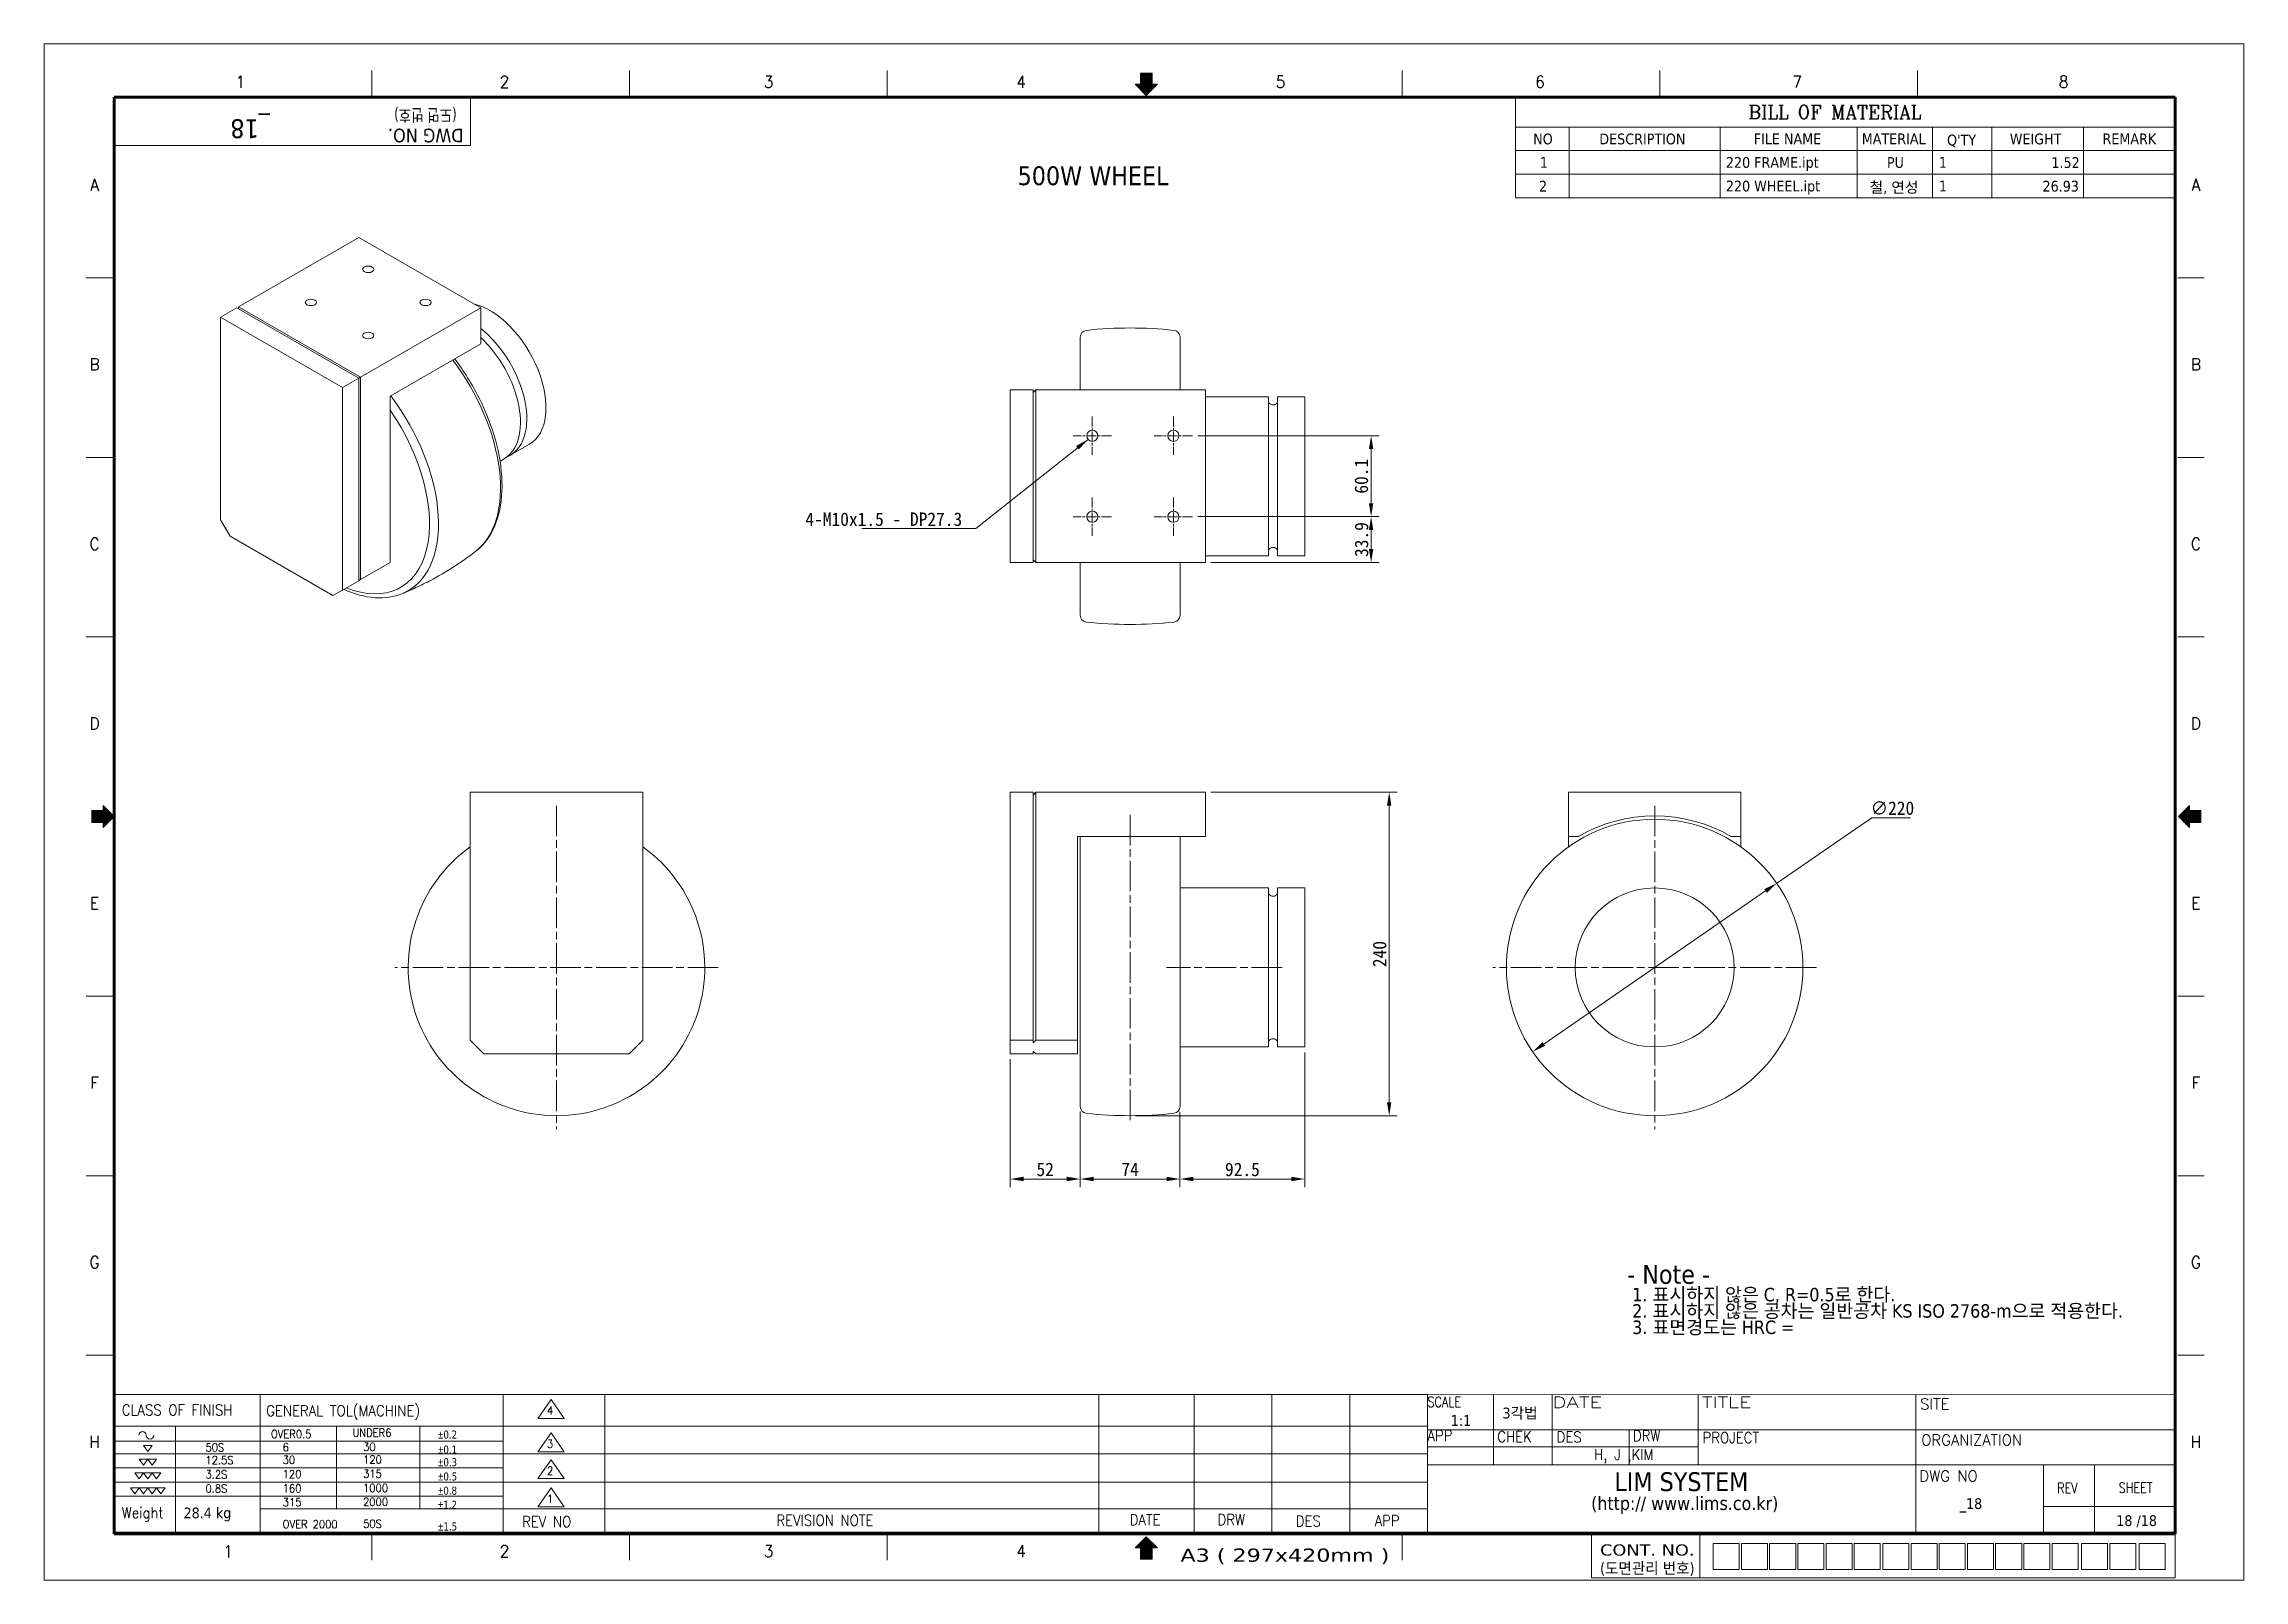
# Model space of a CAD drawing. Header units: millimetres. Extents: x 24 to 1656, y 24 to 1164.
import ezdxf
from ezdxf.enums import TextEntityAlignment as Align

# ---------------------------------------------------------------- set-up
doc = ezdxf.new("R2010")
doc.units = ezdxf.units.MM
doc.header["$LTSCALE"] = 4
doc.linetypes.add('CHAIN', pattern=[0.3543, 0.2362, -0.0295, 0.0591, -0.0295])
doc.layers.get('0').update_dxf_attribs({"lineweight": 18})
for name, color, linetype, lineweight in [('SkizziergeometrieWIN-ISO', 7, 'Continuous', 50), ('가는실선_A4', 7, 'Continuous', 5), ('경계(ISO)', 7, 'Continuous', 70), ('굵은실선_A3', 7, 'Continuous', 18), ('제목(ISO)', 7, 'Continuous', 50)]:
    doc.layers.add(name, color=color, linetype=linetype, lineweight=lineweight)
for name, color, linetype, lineweight, true_color in [('가는실선_A3', 9, 'Continuous', 5, 0x808080), ('가는실선중심선_A3', 1, 'Continuous', 5, 0xff0000), ('해치선_A3', 1, 'Continuous', 5, 0xff0000)]:
    doc.layers.add(name, color=color, linetype=linetype, lineweight=lineweight, true_color=true_color)
doc.styles.add('A3_DS_PartList', font='RomanC.shx')
doc.styles.add('A3_DS_TB02', font='tahoma.ttf')
doc.styles.add('ROMANC_37', font='tahoma.ttf')
doc.styles.add('ROMANC_61', font='ROMANC.shx')
doc.styles.add('주 텍스트 (ISO)', font='tahoma.ttf')
doc.styles.add('주문자_A3(3.5)', font='tahoma.ttf')
doc.styles.add('치수문자_A3(2.5)', font='')
doc.styles.add('텍스트 스타일12', font='tahoma.ttf')
doc.styles.add('텍스트 스타일171', font='ROMANC.shx', dxfattribs={"width": 0.9})
doc.styles.add('텍스트 스타일206', font='ROMANC.shx', dxfattribs={"width": 1.11072})
doc.styles.add('텍스트 스타일208', font='ROMANC.shx', dxfattribs={"width": 1.194322})
doc.styles.add('텍스트 스타일211', font='ROMANC.shx', dxfattribs={"width": 0.9})
doc.styles.add('텍스트 스타일213', font='RomanC.shx', dxfattribs={"width": 0.9})
doc.styles.add('텍스트 스타일233', font='RomanC.shx')
doc.styles.add('텍스트 스타일36', font='ROMANC.shx', dxfattribs={"width": 0.941937})
doc.styles.add('텍스트 스타일42', font='tahoma.ttf', dxfattribs={"width": 1.378837})
doc.styles.add('텍스트 스타일46', font='tahoma.ttf', dxfattribs={"width": 0.862937})
doc.styles.add('텍스트 스타일48', font='tahoma.ttf', dxfattribs={"width": 1.258573})
doc.styles.add('텍스트 스타일52', font='tahoma.ttf', dxfattribs={"width": 0.8})
doc.styles.add('텍스트 스타일65', font='romans.shx', dxfattribs={"width": 0.8})
doc.styles.get('치수문자_A3(2.5)').set_extended_font_data('GulimChe')
doc.dimstyles.new('치수_A3(2.5)', dxfattribs={"dimscale": 4, "dimtxt": 2.5, "dimasz": 2.5, "dimexe": 1.5, "dimexo": 1, "dimgap": 0.5, "dimtad": 1, "dimtoh": 1, "dimdec": 1, "dimrnd": 1e-08, "dimdsep": 46, "dimtxsty": '치수문자_A3(2.5)', "dimcen": 0.09, "dimdle": 10, "dimclrd": 8, "dimclre": 8, "dimclrt": 7, "dimadec": 1, "dimazin": 2, "dimtfac": 0.8, "dimtmove": 0, "dimatfit": 3, "dimfxl": 1, "dimtolj": 1, "dimtzin": 0, "dimlwd": -1, "dimlwe": -1, "dimarcsym": 0})
doc.dimstyles.new('치수_A3(2.5)$7', dxfattribs={"dimscale": 4, "dimtxt": 2.5, "dimasz": 2.5, "dimexe": 1.5, "dimexo": 1, "dimgap": 0.5, "dimtad": 1, "dimtoh": 1, "dimdec": 1, "dimrnd": 1e-08, "dimdsep": 46, "dimtxsty": '치수문자_A3(2.5)', "dimcen": 0.09, "dimdle": 10, "dimclrd": 256, "dimclre": 8, "dimclrt": 7, "dimadec": 1, "dimazin": 2, "dimtfac": 0.8, "dimtmove": 0, "dimatfit": 3, "dimfxl": 1, "dimtolj": 1, "dimtzin": 0, "dimlwd": -1, "dimlwe": -1, "dimarcsym": 0})

# ---------------------------------------------------------------- blocks, each defined once
blk = doc.blocks.new('경계 A3_경계')
for points in [[(405.98, 148.76), (403.92, 148.76), (403.92, 149.72), (401.86, 147.66), (403.92, 145.6), (403.92, 146.56), (405.98, 146.56)], [(211.52, 9.9), (211.52, 11.96), (212.48, 11.96), (210.42, 14.01), (208.36, 11.96), (209.32, 11.96), (209.32, 9.9)]]:
    blk.add_hatch(color=7).paths.add_polyline_path(points)
at = {"layer": '가는실선_A3'}
blk.add_hatch(color=7, dxfattribs=at).paths.add_polyline_path([(14.9, 148.76), (14.9, 146.56), (16.96, 146.56), (16.96, 145.6), (19.02, 147.66), (16.96, 149.72), (16.96, 148.76)])
at = {"layer": '해치선_A3'}
blk.add_hatch(color=7, dxfattribs=at).paths.add_polyline_path([(211.52, 283.53), (212.48, 283.53), (210.42, 281.47), (208.36, 283.53), (209.32, 283.53), (209.32, 285.59), (211.52, 285.59)])
for p, q in [((208.36, 283.53), (209.32, 283.53)), ((210.42, 281.47), (208.36, 283.53)), ((209.32, 285.59), (211.52, 285.59)), ((209.32, 283.53), (209.32, 285.59)), ((211.52, 285.59), (211.52, 283.53)), ((211.52, 283.53), (212.48, 283.53)), ((403.92, 149.72), (401.86, 147.66)), ((401.86, 147.66), (403.92, 145.6)), ((403.92, 148.76), (403.92, 149.72)), ((405.98, 148.76), (403.92, 148.76)), ((405.98, 146.56), (405.98, 148.76)), ((403.92, 146.56), (405.98, 146.56)), ((403.92, 145.6), (403.92, 146.56)), ((210.42, 14.01), (208.36, 11.96)), ((212.48, 11.96), (210.42, 14.01)), ((292.99, 6.43), (292.99, 14.6)), ((208.36, 11.96), (209.32, 11.96)), ((209.32, 11.96), (209.32, 9.9)), ((209.32, 9.9), (211.52, 9.9)), ((211.52, 9.9), (211.52, 11.96)), ((211.52, 11.96), (212.48, 11.96))]:
    blk.add_line(p, q)
at = {"color": 7}
for p, q in [((16.96, 148.76), (14.9, 148.76)), ((14.9, 148.76), (14.9, 146.56)), ((16.96, 149.72), (16.96, 148.76)), ((19.02, 147.66), (16.96, 149.72)), ((16.96, 145.6), (19.02, 147.66)), ((403.92, 149.72), (401.86, 147.66)), ((401.86, 147.66), (403.92, 145.6)), ((403.92, 148.76), (403.92, 149.72)), ((405.98, 148.76), (403.92, 148.76)), ((405.98, 146.56), (405.98, 148.76)), ((14.9, 146.56), (16.96, 146.56)), ((16.96, 146.56), (16.96, 145.6)), ((403.92, 145.6), (403.92, 146.56)), ((403.92, 146.56), (405.98, 146.56)), ((210.42, 14.01), (208.36, 11.96)), ((212.48, 11.96), (210.42, 14.01)), ((208.36, 11.96), (209.32, 11.96)), ((209.32, 11.96), (209.32, 9.9)), ((209.32, 9.9), (211.52, 9.9)), ((211.52, 9.9), (211.52, 11.96)), ((211.52, 11.96), (212.48, 11.96))]:
    blk.add_line(p, q, dxfattribs=at)
at = {"layer": 'SkizziergeometrieWIN-ISO', "lineweight": 18}
for p, q in [((6, 291), (414, 291)), ((6, 6), (6, 291)), ((414, 291), (414, 6)), ((414, 6), (6, 6))]:
    blk.add_line(p, q, dxfattribs=at)
at = {"layer": '가는실선_A3', "color": 7}
for p, q in [((66.79, 281.16), (66.79, 286.06)), ((114.57, 281.16), (114.57, 286.06)), ((162.34, 281.16), (162.34, 286.06)), ((257.9, 281.16), (257.9, 286.06)), ((305.67, 281.16), (305.67, 286.06)), ((353.45, 281.16), (353.45, 286.06)), ((18.75, 247.62), (13.85, 247.62)), ((401.71, 247.62), (406.61, 247.62)), ((18.75, 214.3), (13.85, 214.3)), ((401.71, 214.3), (406.61, 214.3)), ((18.75, 180.98), (13.85, 180.98)), ((401.71, 180.98), (406.61, 180.98)), ((14.9, 148.76), (16.96, 148.76)), ((14.9, 146.56), (14.9, 148.76)), ((16.96, 148.76), (16.96, 149.72)), ((16.96, 149.72), (19.02, 147.66)), ((19.02, 147.66), (16.96, 145.6)), ((16.96, 146.56), (14.9, 146.56)), ((16.96, 145.6), (16.96, 146.56)), ((18.75, 114.34), (13.85, 114.34)), ((401.71, 114.34), (406.61, 114.34)), ((18.75, 81.02), (13.85, 81.02)), ((401.71, 81.02), (406.61, 81.02)), ((18.75, 47.7), (13.85, 47.7)), ((18.75, 47.7), (13.85, 47.7)), ((401.71, 47.7), (406.61, 47.7)), ((66.79, 14.6), (66.79, 9.7)), ((66.79, 14.6), (66.79, 9.7)), ((114.57, 14.6), (114.57, 9.7)), ((162.34, 14.6), (162.34, 9.7)), ((257.9, 14.6), (257.9, 9.7)), ((313.09, 14.6), (313.09, 6.55)), ((315.58, 12.77), (315.58, 7.95)), ((315.58, 12.77), (320.4, 12.77)), ((320.4, 12.77), (320.4, 7.95)), ((320.81, 12.77), (320.81, 7.95)), ((320.81, 12.77), (325.63, 12.77)), ((325.63, 12.77), (325.63, 7.95)), ((326.03, 12.77), (326.03, 7.95)), ((326.03, 12.77), (330.86, 12.77)), ((330.86, 12.77), (330.86, 7.95)), ((331.26, 12.77), (336.09, 12.77)), ((331.26, 12.77), (331.26, 7.95)), ((336.09, 12.77), (336.09, 7.95)), ((336.49, 12.77), (336.49, 7.95)), ((336.49, 12.77), (341.31, 12.77)), ((341.31, 12.77), (341.31, 7.95)), ((341.72, 12.77), (341.72, 7.95)), ((341.72, 12.77), (346.54, 12.77)), ((346.54, 12.77), (346.54, 7.95)), ((347.03, 12.77), (351.86, 12.77)), ((347.03, 12.77), (347.03, 7.95)), ((351.86, 12.77), (351.86, 7.95)), ((352.26, 12.77), (352.26, 7.95)), ((352.26, 12.77), (357.09, 12.77)), ((357.09, 12.77), (357.09, 7.95)), ((357.49, 12.77), (357.49, 7.95)), ((357.49, 12.77), (362.31, 12.77)), ((362.31, 12.77), (362.31, 7.95)), ((362.72, 12.77), (362.72, 7.95)), ((362.72, 12.77), (367.54, 12.77)), ((367.54, 12.77), (367.54, 7.95)), ((367.94, 12.77), (372.77, 12.77)), ((367.94, 12.77), (367.94, 7.95)), ((372.77, 12.77), (372.77, 7.95)), ((373.17, 12.77), (373.17, 7.95)), ((373.17, 12.77), (378, 12.77)), ((378, 12.77), (378, 7.95)), ((378.4, 12.77), (378.4, 7.95)), ((378.4, 12.77), (383.22, 12.77)), ((383.22, 12.77), (383.22, 7.95)), ((383.88, 12.77), (388.7, 12.77)), ((383.88, 12.77), (383.88, 7.95)), ((388.7, 12.77), (388.7, 7.95)), ((389.1, 12.77), (389.1, 7.95)), ((389.1, 12.77), (393.93, 12.77)), ((393.93, 12.77), (393.93, 7.95)), ((394.55, 12.77), (394.55, 7.95)), ((394.55, 12.77), (399.37, 12.77)), ((399.37, 12.77), (399.37, 7.95)), ((401.22, 14.6), (401.22, 6.43)), ((292.99, 6.43), (401.22, 6.43)), ((315.58, 7.95), (320.4, 7.95)), ((320.81, 7.95), (325.63, 7.95)), ((326.03, 7.95), (330.86, 7.95)), ((331.26, 7.95), (336.09, 7.95)), ((336.49, 7.95), (341.31, 7.95)), ((341.72, 7.95), (346.54, 7.95)), ((347.03, 7.95), (351.86, 7.95)), ((352.26, 7.95), (357.09, 7.95)), ((357.49, 7.95), (362.31, 7.95)), ((362.72, 7.95), (367.54, 7.95)), ((367.94, 7.95), (372.77, 7.95)), ((373.17, 7.95), (378, 7.95)), ((378.4, 7.95), (383.22, 7.95)), ((383.88, 7.95), (388.7, 7.95)), ((389.1, 7.95), (393.93, 7.95)), ((394.55, 7.95), (399.37, 7.95))]:
    blk.add_line(p, q, dxfattribs=at)
at = {"layer": '가는실선_A3', "color": 7, "lineweight": 60}
for p, q in [((19.02, 281.16), (19.02, 14.6)), ((401.22, 281.16), (19.02, 281.16)), ((401.22, 14.6), (401.22, 281.16)), ((19.02, 14.6), (401.22, 14.6))]:
    blk.add_line(p, q, dxfattribs=at)
at = {"layer": '가는실선_A3', "color": 7, "lineweight": 13}
for p in [(85.08, 280.98), (19.02, 272.16)]:
    blk.add_line(p, (85.08, 272.16), dxfattribs=at)
at = {"layer": '굵은실선_A3'}
blk.add_line((212.48, 283.53), (210.42, 281.47), dxfattribs=at)
at = {"layer": '가는실선_A3', "color": 7, "style": '텍스트 스타일36', "width": 0.941937}
for s, p in [('1', (42.42, 283.98)), ('2', (91.4, 283.98)), ('3', (140.38, 283.98)), ('4', (187.21, 283.98)), ('5', (235.33, 283.98)), ('6', (283.45, 283.98)), ('7', (331.14, 283.98)), ('8', (380.55, 283.98)), ('A', (15.38, 264.88)), ('A', (405.08, 264.88)), ('B', (15.38, 231.56)), ('B', (405.08, 231.56)), ('C', (15.38, 198.24)), ('C', (405.08, 198.24)), ('D', (15.38, 164.92)), ('D', (405.08, 164.92)), ('E', (15.38, 131.6)), ('E', (405.08, 131.6)), ('F', (15.38, 98.28)), ('F', (405.08, 98.28)), ('G', (15.38, 64.96)), ('G', (405.08, 64.96)), ('H', (15.38, 31.64)), ('H', (405.08, 31.64)), ('1', (40.11, 11.29)), ('2', (91.4, 11.34)), ('3', (140.38, 11.34)), ('4', (187.21, 11.34))]:
    blk.add_text(s, height=2.2, dxfattribs=at).set_placement(p, align=Align.MIDDLE_CENTER)
at = {"layer": '가는실선_A3', "color": 7, "style": '텍스트 스타일52', "width": 0.8}
blk.add_text('(도면 번호)', height=2.293, rotation=180, dxfattribs=at).set_placement((82.53, 278.93))
at = {"layer": '가는실선_A3', "color": 7, "style": 'ROMANC_37'}
blk.add_text('DWG NO.', height=2.527, rotation=180, dxfattribs=at).set_placement((83.82, 275.28))
at = {"layer": '가는실선_A3', "color": 7}
for s, height, style, width, p, p2 in [('CONT. NO.', 2.084, '텍스트 스타일48', 1.258564, (294.58, 10.53), (312.09, 10.53)), ('A3 ( 297x420mm )', 2.463, '텍스트 스타일42', 1.378315, (216.76, 9.38), (255.51, 9.38)), ('(도면관리 번호)', 2.084, '텍스트 스타일46', 0.982376, (294.58, 7.15), (312.09, 7.15))]:
    blk.add_text(s, height=height, dxfattribs=dict(at, style=style, width=width)).set_placement(p, p2, align=Align.FIT)
at = {"layer": '경계(ISO)', "insert": (44.22, 275.84), "char_height": 3.5, "attachment_point": 5, "rotation": 180, "style": '주 텍스트 (ISO)'}
blk.add_mtext('_18 ', dxfattribs=at)
blk = doc.blocks.new('제목 블록 A3_표제란')
at = {"layer": '가는실선_A4', "lineweight": 13}
for p, q in [((25.42, 38.66), (269.12, 38.66)), ((208.17, 38.66), (208.17, 13.12)), ((269.12, 38.66), (407.77, 38.63)), ((25.42, 32.81), (269.12, 32.81))]:
    blk.add_line(p, q, dxfattribs=at)
at = {"layer": '가는실선_A4'}
for p, q in [((25.42, 13.12), (25.42, 38.66)), ((52.65, 38.66), (52.65, 13.12)), ((97.69, 38.66), (97.69, 13.12)), ((106.58, 37.75), (104.15, 34.26)), ((109.02, 34.26), (106.58, 37.75)), ((116.56, 13.12), (116.56, 38.69)), ((225.83, 38.66), (225.83, 12.86)), ((240.26, 38.66), (240.26, 12.86)), ((254.69, 38.66), (254.69, 13.12)), ((281.38, 38.66), (281.38, 25.66)), ((292.25, 38.65), (292.25, 25.66)), ((319.29, 38.65), (319.29, 25.66)), ((407.76, 13.12), (407.77, 38.63)), ((36.93, 32.81), (36.93, 19.82)), ((66.8, 32.81), (66.8, 17.47)), ((82.25, 32.81), (82.25, 17.47)), ((104.15, 34.26), (109.02, 34.26)), ((97.69, 30.03), (25.42, 30.03)), ((30.98, 29.24), (32.59, 29.24)), ((31.78, 28.13), (30.98, 29.24)), ((32.59, 29.24), (31.78, 28.13)), ((106.58, 31.55), (104.15, 28.06)), ((109.02, 28.06), (106.58, 31.55)), ((306.52, 32.15), (306.52, 25.66)), ((97.69, 25.05), (25.42, 25.05)), ((30.19, 26.66), (31.8, 26.66)), ((30.99, 25.55), (30.19, 26.66)), ((31.8, 26.66), (30.99, 25.55)), ((31.8, 26.66), (33.4, 26.66)), ((32.6, 25.55), (31.8, 26.66)), ((33.4, 26.66), (32.6, 25.55)), ((104.15, 28.06), (109.02, 28.06)), ((106.58, 26.57), (104.15, 23.08)), ((109.02, 23.08), (106.58, 26.57)), ((28.59, 21.34), (30.19, 21.34)), ((29.39, 20.23), (28.59, 21.34)), ((29.38, 24.16), (30.98, 24.16)), ((30.18, 23.05), (29.38, 24.16)), ((30.19, 21.34), (29.39, 20.23)), ((30.98, 24.16), (30.18, 23.05)), ((30.19, 21.34), (31.8, 21.34)), ((31, 20.23), (30.19, 21.34)), ((30.98, 24.16), (32.59, 24.16)), ((31.79, 23.05), (30.98, 24.16)), ((31.8, 21.34), (31, 20.23)), ((32.59, 24.16), (31.79, 23.05)), ((31.8, 21.34), (33.41, 21.34)), ((32.6, 20.23), (31.8, 21.34)), ((32.59, 24.16), (34.2, 24.16)), ((33.39, 23.05), (32.59, 24.16)), ((33.41, 21.34), (32.6, 20.23)), ((34.2, 24.16), (33.39, 23.05)), ((33.41, 21.34), (35.01, 21.34)), ((34.21, 20.23), (33.41, 21.34)), ((35.01, 21.34), (34.21, 20.23)), ((104.15, 23.08), (109.02, 23.08)), ((106.58, 21.34), (104.15, 17.85)), ((109.02, 17.85), (106.58, 21.34)), ((97.69, 19.82), (25.42, 19.82)), ((36.93, 19.82), (36.93, 13.12)), ((104.15, 17.85), (109.02, 17.85)), ((25.42, 13.12), (407.76, 13.12)), ((208.17, 13.12), (25.42, 13.12))]:
    blk.add_line(p, q, dxfattribs=at)
at = {"layer": '가는실선_A4', "color": 7}
for p, q in [((269.12, 13.12), (269.12, 38.66)), ((359.7, 38.64), (359.69, 13.12)), ((269.12, 32.15), (407.77, 32.15)), ((269.09, 27.68), (25.42, 27.68)), ((407.76, 25.66), (269.12, 25.66)), ((383.36, 25.66), (383.36, 13.12)), ((269.12, 22.4), (25.42, 22.4)), ((269.12, 17.47), (52.65, 17.47)), ((383.36, 17.91), (407.76, 17.92))]:
    blk.add_line(p, q, dxfattribs=at)
at = {"layer": '가는실선_A4', "color": 7, "linetype": 'Continuous'}
blk.add_line((392.85, 25.66), (392.85, 13.12), dxfattribs=at)
at = {"layer": '가는실선_A4'}
for centre, start, end in [((30.81, 31.11), 0, 180), ((32.21, 31.11), 180, 0)]:
    blk.add_arc(centre, 0.698, start, end, dxfattribs=at)
at = {"layer": '제목(ISO)', "color": 208, "lineweight": 5, "true_color": 0x400040}
blk.add_line((269.12, 28.95), (319.29, 28.95), dxfattribs=at)
at = {"layer": '가는실선_A3', "color": 7, "style": '텍스트 스타일12'}
blk.add_attdef('질량\\P1;_001', (38.42, 15.71), '', height=2, dxfattribs=at)
at = {"layer": '가는실선_A4', "color": 7}
for s, height, style, width, p in [('CLASS OF FINISH', 2, '텍스트 스타일171', 0.9, (26.97, 34.81)), ('GENERAL TOL(MACHINE)', 2, '텍스트 스타일171', 0.9, (53.76, 34.67)), ('SCALE', 1.911, '텍스트 스타일65', 0.8, (269.12, 36.36)), ('4', 1.5, '텍스트 스타일211', 0.9, (105.83, 34.98)), ('50S', 1.5, '텍스트 스타일211', 0.9, (42.49, 28.11)), ('OVER0.5', 1.5, '텍스트 스타일211', 0.9, (54.63, 30.6)), ('6', 1.5, '텍스트 스타일211', 0.9, (56.81, 28.15)), ('UNDER6', 1.5, '텍스트 스타일211', 0.9, (69.75, 30.85)), ('30', 1.5, '텍스트 스타일211', 0.9, (71.73, 28.22)), ('3', 1.5, '텍스트 스타일211', 0.9, (105.83, 28.78)), ('APP', 2, '텍스트 스타일171', 0.9, (269.12, 30.05)), ('CHEK', 2, '텍스트 스타일171', 0.9, (282.07, 29.86)), ('DES', 2, '텍스트 스타일171', 0.9, (293.07, 29.82)), ('DRW', 2, '텍스트 스타일171', 0.9, (307.23, 30.03)), ('PROJECT', 2, '텍스트 스타일171', 0.9, (320.13, 29.68)), ('3.2S', 1.5, '텍스트 스타일211', 0.9, (42.49, 23.12)), ('12.5S', 1.5, '텍스트 스타일211', 0.9, (42.49, 25.76)), ('30', 1.5, '텍스트 스타일211', 0.9, (56.81, 25.8)), ('120', 1.5, '텍스트 스타일211', 0.9, (56.81, 23.16)), ('315', 1.5, '텍스트 스타일211', 0.9, (71.73, 23.23)), ('120', 1.5, '텍스트 스타일211', 0.9, (71.73, 25.86)), ('2', 1.5, '텍스트 스타일211', 0.9, (105.83, 23.8)), ('H, J ,KIM', 2, '텍스트 스타일171', 0.9, (300.03, 26.54)), ('0.8S', 1.5, '텍스트 스타일211', 0.9, (42.49, 20.48)), ('160', 1.5, '텍스트 스타일211', 0.9, (56.81, 20.52)), ('1000', 1.5, '텍스트 스타일213', 0.9, (71.72, 20.59)), ('REV', 1.911, '텍스트 스타일65', 0.8, (385.9, 20.39)), ('SHEET', 1.911, '텍스트 스타일65', 0.8, (397.3, 20.42)), ('Weight', 2, '텍스트 스타일171', 0.9, (26.97, 15.76)), ('315', 1.5, '텍스트 스타일213', 0.9, (56.81, 17.94)), ('2000', 1.5, '텍스트 스타일211', 0.9, (71.72, 18.01)), ('1', 1.5, '텍스트 스타일211', 0.9, (105.83, 18.57)), ('REVISION NOTE', 2, '텍스트 스타일171', 0.9, (148.38, 14.33)), ('DATE', 2, '텍스트 스타일171', 0.9, (213.9, 14.44)), ('DRW', 2, '텍스트 스타일171', 0.9, (230.19, 14.46)), ('OVER 2000', 1.5, '텍스트 스타일211', 0.9, (56.81, 13.87)), ('50S', 1.5, '텍스트 스타일211', 0.9, (71.73, 13.94)), ('REV NO', 2, '텍스트 스타일171', 0.9, (101.23, 14.1)), ('DES', 2, '텍스트 스타일171', 0.9, (244.7, 14.2)), ('APP', 2, '텍스트 스타일171', 0.9, (259.32, 14.27))]:
    blk.add_text(s, height=height, dxfattribs=dict(at, style=style, width=width)).set_placement(p)
for s, style, width, p, p2 in [('DATE', '텍스트 스타일208', 1.22262, (292.31, 36.23), (301.51, 36.23)), ('TITLE', '텍스트 스타일206', 1.136317, (320.02, 36.23), (329.22, 36.23))]:
    blk.add_text(s, height=2, dxfattribs=dict(at, style=style, width=width)).set_placement(p, p2, align=Align.FIT)
at = {"layer": '가는실선_A4', "color": 7, "style": '텍스트 스타일233'}
for s, p in [('SITE', (360.5, 35.93)), ('ORGANIZATION', (360.7, 29.24)), ('DWG NO', (360.36, 22.57))]:
    blk.add_text(s, height=2, dxfattribs=at).set_placement(p)
at = {"layer": '가는실선_A4', "color": 7}
for s, insert, char_height, attachment_point, style in [('\\fTahoma|b0|i0;\\H2.0000;3각법', (283.03, 35.14), 2, 4, '주문자_A3(3.5)'), ('\\fAIGDT|b0|i0;\\W0.90;\\H1.5000;`\\fTahoma|b0|i0;\\W0.90;\\H1.5000;0.2', (85.63, 30.47), 1.5, 7, 'ROMANC_61'), ('\\fAIGDT|b0|i0;\\W0.90;\\H1.5000;`\\fTahoma|b0|i0;\\W0.90;\\H1.5000;0.1', (85.63, 27.69), 1.5, 7, 'ROMANC_61'), ('\\fAIGDT|b0|i0;\\W0.90;\\H1.5000;`\\fTahoma|b0|i0;\\W0.90;\\H1.5000;0.3', (85.63, 25.34), 1.5, 7, 'ROMANC_61'), ('\\fAIGDT|b0|i0;\\W0.90;\\H1.5000;`\\fTahoma|b0|i0;\\W0.90;\\H1.5000;0.5', (85.63, 22.71), 1.5, 7, 'ROMANC_61'), ('\\fAIGDT|b0|i0;\\W0.90;\\H1.5000;`\\fTahoma|b0|i0;\\W0.90;\\H1.5000;0.8', (85.62, 20.06), 1.5, 7, 'ROMANC_61'), ('\\fAIGDT|b0|i0;\\W0.90;\\H1.5000;`\\fTahoma|b0|i0;\\W0.90;\\H1.5000;1.2', (85.62, 17.48), 1.5, 7, 'ROMANC_61'), ('\\fAIGDT|b0|i0;\\W0.90;\\H1.5000;`\\fTahoma|b0|i0;\\W0.90;\\H1.5000;1.5', (85.63, 13.42), 1.5, 7, 'ROMANC_61')]:
    blk.add_mtext(s, dxfattribs=dict(at, insert=insert, char_height=char_height, attachment_point=attachment_point, style=style))
at = {"layer": '가는실선_A4', "char_height": 2, "style": '주 텍스트 (ISO)'}
for s, insert, attachment_point in [('\\fTahoma|b0|i0;\\H2.0000;_18 ', (369.91, 18.11), 5), ('\\fTahoma|b0|i0;\\H2.0000;18 /18 ', (400.63, 16.28), 2)]:
    blk.add_mtext(s, dxfattribs=dict(at, insert=insert, attachment_point=attachment_point))
at = {"layer": '가는실선_A4', "color": 7, "style": '텍스트 스타일12'}
blk.add_attdef('설명', text='', height=2, dxfattribs=at).set_placement((331.27, 35.73), align=Align.MIDDLE_LEFT)
blk.add_attdef('SCALE_001', (273.43, 32.87), '', height=2, dxfattribs=at)
blk.add_attdef('프로젝트', text='', height=2, dxfattribs=at).set_placement((340.77, 28.27), align=Align.MIDDLE_CENTER)
at = {"layer": '가는실선_A4', "style": '텍스트 스타일12'}
blk.add_attdef('리비전_번호', text='', height=2, dxfattribs=at).set_placement((388.38, 15.27), align=Align.MIDDLE_CENTER)
at = {"layer": '제목(ISO)', "char_height": 3.5, "attachment_point": 1, "style": '주 텍스트 (ISO)'}
for s, insert, line_spacing_factor in [('- Note -\\P{\\H0.71429x; 1. \\fGulim|b0|i0|c129|p50;표시하지 않은 \\fTahoma|b0|i0|c129|p34;C, R=0.5\\fGulim|b0|i0|c129|p50;로 한다\\fTahoma|b0|i0|c129|p34;.\\H1.54068x; \\H0.64906x;\\P 2. \\fGulim|b0|i0|c129|p50;표시하지 않은 공차는 일반공차 \\fTahoma|b0|i0|c129|p34;KS ISO 2768-m\\fGulim|b0|i0|c129|p50;으로 적용한다\\fTahoma|b0|i0|c129|p34;.\\H1.32612x; \\H0.75408x;\\P 3. \\fGulim|b0|i0|c129|p50;표면경도는 \\fTahoma|b0|i0|c129|p34;HRC = \\H1.31974x; }', (306.15, 62.72), 0.727683), ('{\\H1x;    LIM SYSTEM\\H0.71429x;  \\P (http:// www.lims.co.kr)\\H1.44773x; }', (298.53, 24.26), 0.771785)]:
    blk.add_mtext(s, dxfattribs=dict(at, insert=insert, line_spacing_factor=line_spacing_factor))
at = {"layer": '제목(ISO)', "style": '텍스트 스타일12'}
for tag, p in [('관리자', (373.93, 36.39)), ('공급업자', (383.08, 28.64))]:
    blk.add_attdef(tag, text='', height=2, dxfattribs=at).set_placement(p, align=Align.TOP_LEFT)
blk = doc.blocks.new('*D16')
at = {"layer": 'Defpoints', "color": 0, "transparency": 16777216}
for p in [(792.7, 375.4), (866.7, 375.4), (866.7, 321.6)]:
    blk.add_point(p, dxfattribs=at)
at = {"layer": '가는실선_A4', "color": 8, "transparency": 16777216}
for p, q in [((792.7, 371.4), (792.7, 315.6)), ((866.7, 371.4), (866.7, 315.6)), ((802.7, 321.6), (856.7, 321.6))]:
    blk.add_line(p, q, dxfattribs=at)
for points in [[(802.7, 323.3), (802.7, 320), (792.7, 321.6)], [(856.7, 323.3), (856.7, 320), (866.7, 321.6)]]:
    blk.add_solid(points, dxfattribs=at)
at = {"layer": '가는실선_A4', "color": 7, "transparency": 16777216, "insert": (829.7, 328.8), "char_height": 10, "attachment_point": 5, "style": '치수문자_A3(2.5)'}
blk.add_mtext('\\A1;74', dxfattribs=at)
blk = doc.blocks.new('*D17')
at = {"layer": 'Defpoints', "color": 0, "transparency": 16777216}
for p in [(740.7, 414.6), (792.7, 375.4), (740.7, 321.6)]:
    blk.add_point(p, dxfattribs=at)
at = {"layer": '가는실선_A4', "color": 8, "transparency": 16777216}
for p, q in [((740.7, 410.6), (740.7, 315.6)), ((792.7, 371.4), (792.7, 315.6)), ((782.7, 321.6), (750.7, 321.6))]:
    blk.add_line(p, q, dxfattribs=at)
for points in [[(750.7, 323.3), (750.7, 320), (740.7, 321.6)], [(782.7, 323.3), (782.7, 320), (792.7, 321.6)]]:
    blk.add_solid(points, dxfattribs=at)
at = {"layer": '가는실선_A4', "color": 7, "transparency": 16777216, "insert": (766.7, 328.7), "char_height": 10, "attachment_point": 5, "style": '치수문자_A3(2.5)'}
blk.add_mtext('\\A1;52', dxfattribs=at)
blk = doc.blocks.new('*D18')
at = {"layer": 'Defpoints', "color": 0, "transparency": 16777216}
for p in [(959.2, 419.6), (866.7, 375.4), (959.2, 321.6)]:
    blk.add_point(p, dxfattribs=at)
at = {"layer": '가는실선_A4', "color": 8, "transparency": 16777216}
for p, q in [((959.2, 415.6), (959.2, 315.6)), ((866.7, 371.4), (866.7, 315.6)), ((876.7, 321.6), (949.2, 321.6))]:
    blk.add_line(p, q, dxfattribs=at)
for points in [[(876.7, 323.3), (876.7, 320), (866.7, 321.6)], [(949.2, 323.3), (949.2, 320), (959.2, 321.6)]]:
    blk.add_solid(points, dxfattribs=at)
at = {"layer": '가는실선_A4', "color": 7, "transparency": 16777216, "insert": (913, 328.7), "char_height": 10, "attachment_point": 5, "style": '치수문자_A3(2.5)'}
blk.add_mtext('\\A1;92.5', dxfattribs=at)
blk = doc.blocks.new('*D19')
at = {"layer": 'Defpoints', "color": 0, "transparency": 16777216}
for p in [(876, 813.2), (1008.5, 813.2), (885.7, 779.2)]:
    blk.add_point(p, dxfattribs=at)
at = {"layer": '가는실선_A4', "color": 8, "transparency": 16777216}
for p, q in [((880, 813.2), (1014.5, 813.2)), ((1008.5, 789.2), (1008.5, 803.2)), ((889.7, 779.2), (1014.5, 779.2))]:
    blk.add_line(p, q, dxfattribs=at)
for points in [[(1006.8, 803.2), (1010.1, 803.2), (1008.5, 813.2)], [(1006.8, 789.2), (1010.1, 789.2), (1008.5, 779.2)]]:
    blk.add_solid(points, dxfattribs=at)
at = {"layer": '가는실선_A4', "color": 7, "transparency": 16777216, "insert": (1001.4, 796.2), "char_height": 10, "attachment_point": 5, "rotation": 90, "style": '치수문자_A3(2.5)'}
blk.add_mtext('\\A1;33.9', dxfattribs=at)
blk = doc.blocks.new('*D20')
at = {"layer": 'Defpoints', "color": 0, "transparency": 16777216}
for p in [(876, 873.3), (1008.5, 873.3), (876, 813.2)]:
    blk.add_point(p, dxfattribs=at)
at = {"layer": '가는실선_A4', "color": 8, "transparency": 16777216}
for p, q in [((880, 873.3), (1014.5, 873.3)), ((1008.5, 823.2), (1008.5, 863.3)), ((880, 813.2), (1014.5, 813.2))]:
    blk.add_line(p, q, dxfattribs=at)
for points in [[(1006.8, 863.3), (1010.1, 863.3), (1008.5, 873.3)], [(1006.8, 823.2), (1010.1, 823.2), (1008.5, 813.2)]]:
    blk.add_solid(points, dxfattribs=at)
at = {"layer": '가는실선_A4', "color": 7, "transparency": 16777216, "insert": (1001.3, 843.2), "char_height": 10, "attachment_point": 5, "rotation": 90, "style": '치수문자_A3(2.5)'}
blk.add_mtext('\\A1;60.1', dxfattribs=at)
blk = doc.blocks.new('*D21')
at = {"layer": 'Defpoints', "color": 0, "transparency": 16777216}
for p in [(1309.4, 541.1), (1128.3, 416.1)]:
    blk.add_point(p, dxfattribs=at)
at = {"layer": '가는실선_A4', "color": 8, "transparency": 16777216}
for p, q in [((1309.4, 541.1), (1379.8, 589.7)), ((1379.8, 589.7), (1408.7, 589.7)), ((1136.5, 421.8), (1301.1, 535.4))]:
    blk.add_line(p, q, dxfattribs=at)
for points in [[(1300.2, 536.8), (1302.1, 534), (1309.4, 541.1)], [(1135.6, 423.2), (1137.5, 420.4), (1128.3, 416.1)]]:
    blk.add_solid(points, dxfattribs=at)
at = {"layer": '가는실선_A4', "color": 7, "transparency": 16777216, "insert": (1395.2, 596.8), "char_height": 10, "attachment_point": 5, "style": '치수문자_A3(2.5)'}
blk.add_mtext('\\A1;∅220', dxfattribs=at)
blk = doc.blocks.new('*D22')
at = {"layer": 'Defpoints', "color": 0, "transparency": 16777216}
for p in [(885.7, 608.6), (829.7, 368.6), (1021.9, 368.6)]:
    blk.add_point(p, dxfattribs=at)
at = {"layer": '가는실선_A4', "color": 8, "transparency": 16777216}
for p, q in [((889.7, 608.6), (1027.9, 608.6)), ((1021.9, 598.6), (1021.9, 378.6)), ((833.7, 368.6), (1027.9, 368.6))]:
    blk.add_line(p, q, dxfattribs=at)
for points in [[(1020.2, 598.6), (1023.5, 598.6), (1021.9, 608.6)], [(1020.2, 378.6), (1023.5, 378.6), (1021.9, 368.6)]]:
    blk.add_solid(points, dxfattribs=at)
at = {"layer": '가는실선_A4', "color": 7, "transparency": 16777216, "insert": (1014.8, 488.6), "char_height": 10, "attachment_point": 5, "rotation": 90, "style": '치수문자_A3(2.5)'}
blk.add_mtext('\\A1;240', dxfattribs=at)
blk = doc.blocks.new('BILL OF MATERIAL15')
at = {"layer": '가는실선_A4'}
for p, q in [((401.22, 281.16), (278.87, 281.16)), ((278.87, 281.16), (278.87, 275.59)), ((401.22, 281.16), (401.22, 275.59)), ((401.22, 275.59), (278.87, 275.59)), ((278.87, 275.59), (278.87, 271.21)), ((288.87, 275.59), (288.87, 271.21)), ((316.87, 275.59), (316.87, 271.21)), ((342.27, 275.59), (342.27, 271.21)), ((356.22, 275.59), (356.22, 271.21)), ((367.22, 275.59), (367.22, 271.21)), ((384.22, 275.59), (384.22, 271.21)), ((401.22, 275.59), (401.22, 271.21)), ((401.22, 271.21), (278.87, 271.21)), ((278.87, 271.21), (278.87, 262.45)), ((288.87, 271.21), (288.87, 262.45)), ((316.87, 271.21), (316.87, 262.45)), ((342.27, 271.21), (342.27, 262.45)), ((356.22, 271.21), (356.22, 262.45)), ((367.22, 271.21), (367.22, 262.45)), ((384.22, 271.21), (384.22, 262.45)), ((401.22, 271.21), (401.22, 262.45)), ((401.22, 266.83), (278.87, 266.83)), ((401.22, 262.45), (278.87, 262.45))]:
    blk.add_line(p, q, dxfattribs=at)
at = {"layer": '가는실선_A4', "color": 7, "attachment_point": 7}
for s, insert, char_height, style in [('BILL OF MATERIAL', (322.09, 277.12), 2.5, 'A3_DS_PartList'), ('NO', (282.18, 272.34), 2, 'A3_DS_TB02'), ('DESCRIPTION', (294.44, 272.34), 2, 'A3_DS_TB02'), ('FILE NAME', (323.08, 272.4), 2, 'A3_DS_TB02'), ('MATERIAL', (343.11, 272.4), 2, 'A3_DS_TB02'), ("Q'TY", (358.93, 271.83), 2, 'A3_DS_TB02'), ('WEIGHT', (370.58, 272.34), 2, 'A3_DS_TB02'), ('REMARK', (387.75, 272.4), 2, 'A3_DS_TB02'), ('1', (283.42, 268.02), 2, 'A3_DS_TB02'), ('220 FRAME.ipt', (317.91, 267.45), 2, 'A3_DS_TB02'), ('PU', (347.78, 267.98), 2, 'A3_DS_TB02'), ('1', (357.42, 268.02), 2, 'A3_DS_TB02'), ('1.52', (378.28, 267.96), 2, 'A3_DS_TB02'), ('2', (283.26, 263.62), 2, 'A3_DS_TB02'), ('220 WHEEL.ipt', (317.91, 263.07), 2, 'A3_DS_TB02'), ('철, 연성', (344.58, 263.09), 2, 'A3_DS_TB02'), ('1', (357.42, 263.64), 2, 'A3_DS_TB02'), ('26.93', (376.63, 263.58), 2, 'A3_DS_TB02')]:
    blk.add_mtext(s, dxfattribs=dict(at, insert=insert, char_height=char_height, style=style))

msp = doc.modelspace()

# ---------------------------------------------------------------- linework, layer by layer
at = {"layer": '가는실선_A3'}
for centre, major_axis, start_param, end_param in [((286.142, 878.537), (54.115, -93.73), 0.07723517, 1.78957653), ((240.12, 851.967), (54.115, -93.73), 6.20595014, 8.07276184), ((236.968, 850.147), (51.63, -89.425), 5.6532226, 7.99534064)]:
    msp.add_ellipse(centre, major_axis=major_axis, ratio=0.57735027, start_param=start_param, end_param=end_param, dxfattribs=at)
at = {"layer": '가는실선중심선_A3', "linetype": 'CHAIN', "ltscale": 7.882805}
for p, q in [((801.667, 887.471), (801.667, 859.095)), ((861.771, 887.471), (861.771, 859.095)), ((815.855, 873.283), (787.479, 873.283)), ((875.959, 873.283), (847.583, 873.283)), ((801.667, 827.367), (801.667, 798.991)), ((861.771, 827.367), (861.771, 798.991)), ((815.855, 813.179), (787.479, 813.179)), ((875.959, 813.179), (847.583, 813.179))]:
    msp.add_line(p, q, dxfattribs=at)
at = {"layer": '가는실선중심선_A3', "linetype": 'CHAIN', "ltscale": 23.990969}
for p, q in [((404.201, 598.611), (404.201, 358.611)), ((829.719, 591.87), (829.719, 365.352)), ((1218.831, 598.611), (1218.831, 358.611)), ((524.201, 478.611), (284.201, 478.611)), ((942.406, 478.611), (856.719, 478.611)), ((1338.831, 478.611), (1098.831, 478.611))]:
    msp.add_line(p, q, dxfattribs=at)
at = {"layer": '굵은실선_A3'}
for p, q in [((168.378, 968.947), (257.474, 1020.386)), ((257.474, 1020.386), (347.983, 968.131)), ((166.964, 968.131), (154.943, 961.19)), ((257.474, 915.875), (166.964, 968.131)), ((258.888, 916.691), (168.378, 968.947)), ((168.378, 968.947), (168.378, 967.314)), ((347.983, 968.131), (258.888, 916.691)), ((347.983, 941.366), (347.983, 968.131)), ((154.943, 961.19), (154.943, 810.955)), ((245.453, 908.935), (154.943, 961.19)), ((280.808, 902.582), (347.983, 941.366)), ((792.719, 907.231), (792.719, 946.49)), ((866.719, 907.231), (866.719, 946.49)), ((257.474, 915.875), (245.453, 908.935)), ((257.474, 915.875), (258.888, 916.691)), ((257.474, 765.639), (257.474, 915.875)), ((258.888, 766.456), (258.888, 916.691)), ((245.453, 758.699), (245.453, 908.935)), ((280.808, 779.112), (280.808, 902.582)), ((757.719, 907.231), (740.719, 907.231)), ((740.719, 779.231), (740.719, 907.231)), ((757.719, 779.231), (757.719, 907.231)), ((759.719, 907.231), (757.719, 905.231)), ((759.719, 779.231), (759.719, 907.231)), ((759.719, 907.231), (885.719, 907.231)), ((885.719, 907.231), (885.719, 779.231)), ((932.406, 902.231), (885.719, 902.231)), ((932.406, 902.231), (932.406, 784.231)), ((939.033, 902.231), (939.033, 784.231)), ((959.219, 902.231), (939.033, 902.231)), ((959.219, 902.231), (959.219, 784.231)), ((384.201, 867.025), (369.927, 858.784)), ((365.241, 856.078), (362.282, 854.37)), ((162.014, 798.708), (154.943, 810.955)), ((162.014, 798.708), (238.382, 754.617)), ((932.406, 784.231), (885.719, 784.231)), ((959.219, 784.231), (939.033, 784.231)), ((280.808, 779.112), (258.888, 766.456)), ((757.719, 779.231), (740.719, 779.231)), ((757.719, 781.231), (759.719, 779.231)), ((885.719, 779.231), (759.719, 779.231)), ((792.719, 739.972), (792.719, 779.231)), ((866.719, 739.972), (866.719, 779.231)), ((245.453, 758.699), (238.382, 754.617)), ((257.474, 765.639), (245.453, 758.699)), ((258.888, 766.456), (257.474, 765.639)), ((340.201, 608.611), (340.201, 424.611)), ((468.201, 608.611), (340.201, 608.611)), ((468.201, 424.611), (468.201, 608.611)), ((757.719, 608.611), (740.719, 608.611)), ((740.719, 424.611), (740.719, 608.611)), ((757.719, 424.611), (757.719, 608.611)), ((757.719, 606.611), (759.719, 608.611)), ((885.719, 608.611), (759.719, 608.611)), ((759.719, 424.611), (759.719, 608.611)), ((885.719, 575.831), (885.719, 608.611)), ((1154.831, 575.831), (1154.831, 608.611)), ((1282.831, 608.611), (1154.831, 608.611)), ((1282.831, 608.611), (1282.831, 575.831)), ((790.719, 424.611), (790.719, 575.831)), ((790.719, 575.831), (885.719, 575.831)), ((792.719, 375.352), (792.719, 575.831)), ((866.719, 375.352), (866.719, 575.831)), ((1154.831, 568.076), (1154.831, 575.831)), ((1154.831, 575.831), (1162.223, 575.831)), ((1275.44, 575.831), (1282.831, 575.831)), ((1282.831, 575.831), (1282.831, 568.076)), ((932.406, 537.611), (866.719, 537.611)), ((932.406, 537.611), (932.406, 419.611)), ((939.033, 537.611), (939.033, 419.611)), ((959.219, 537.611), (939.033, 537.611)), ((959.219, 537.611), (959.219, 419.611)), ((350.201, 414.611), (340.201, 424.611)), ((468.201, 424.611), (458.201, 414.611)), ((757.719, 424.611), (740.719, 424.611)), ((740.719, 424.611), (740.719, 414.611)), ((757.719, 422.611), (757.719, 424.611)), ((759.719, 424.611), (757.719, 422.611)), ((790.719, 424.611), (759.719, 424.611)), ((790.719, 414.611), (790.719, 424.611)), ((350.201, 414.611), (458.201, 414.611)), ((740.719, 414.611), (757.719, 414.611)), ((757.719, 414.611), (757.719, 416.611)), ((757.719, 416.611), (759.719, 414.611)), ((759.719, 414.611), (790.719, 414.611)), ((932.406, 419.611), (866.719, 419.611)), ((959.219, 419.611), (939.033, 419.611))]:
    msp.add_line(p, q, dxfattribs=at)
for centre, radius in [((801.667, 873.283), 4.188), ((861.771, 873.283), 4.188), ((801.667, 813.179), 4.188), ((861.771, 813.179), 4.188), ((1218.831, 478.611), 110), ((1218.831, 478.611), 59)]:
    msp.add_circle(centre, radius, dxfattribs=at)
for centre, radius, start, end in [((797.719, 946.49), 5, 96.227389, 180), ((829.719, 653.231), 300, 83.772611, 96.227389), ((861.719, 946.49), 5, 0, 83.772611), ((935.719, 900.054), 3.965, 213.301207, 326.698793), ((935.719, 786.408), 3.965, 33.301207, 146.698793), ((797.719, 739.972), 5, 180, 263.772611), ((829.719, 1033.231), 300, 263.772611, 276.227389), ((861.719, 739.972), 5, 276.227389, 0), ((1218.831, 478.611), 112.5, 59.78895, 120.21105), ((404.201, 478.611), 110, 125.578526, 54.421474), ((935.719, 535.434), 3.965, 213.301207, 326.698793), ((935.719, 421.788), 3.965, 33.301207, 146.698793), ((797.719, 375.352), 5, 180, 263.772611), ((829.719, 668.611), 300, 263.772611, 276.227389), ((861.719, 375.352), 5, 276.227389, 0)]:
    msp.add_arc(centre, radius, start, end, dxfattribs=at)
for centre in [(264.545, 996.75), (222.045, 972.213), (307.045, 972.213), (264.545, 947.676)]:
    msp.add_ellipse(centre, major_axis=(4.188, 0), ratio=0.57735027, dxfattribs=at)
for centre, start_param, end_param in [((354.701, 918.12), 0, 2.64834361), ((340.427, 909.879), 6.20367395, 8.45725022), ((335.741, 907.174), 0, 2.05835874)]:
    msp.add_ellipse(centre, major_axis=(29.5, -51.095), ratio=0.57735027, start_param=start_param, end_param=end_param, dxfattribs=at)
for points, knots in [([(328.657, 930.208), (335.446, 921.348), (341.529, 911.642), (351.8, 891.289), (355.95, 880.631), (361.768, 859.544), (363.43, 849.118), (364.021, 829.491), (362.945, 820.293), (358.004, 804.199), (354.173, 797.255), (347.562, 790.253), (345.965, 788.804), (344.271, 787.498)], [5.27474323, 5.27474323, 5.27474323, 5.27474323, 5.5950212, 5.5950212, 5.92095653, 5.92095653, 6.2478032, 6.2478032, 6.57567523, 6.57567523, 6.89767961, 6.89767961, 6.9913483, 6.9913483, 6.9913483, 6.9913483]), ([(344.271, 787.498), (340.983, 784.963), (337.606, 782.498), (330.697, 777.733), (327.166, 775.434), (319.974, 771.021), (316.315, 768.908), (308.898, 764.887), (305.141, 762.978), (297.56, 759.377), (293.737, 757.685), (289.898, 756.106)], [6.991348302, 6.991348302, 6.991348302, 6.991348302, 7.02224237, 7.02224237, 7.053136437, 7.053136437, 7.084030504, 7.084030504, 7.114924571, 7.114924571, 7.145818639, 7.145818639, 7.145818639, 7.145818639]), ([(289.898, 756.106), (283.667, 753.542), (276.713, 752.543), (261.992, 753.59), (254.195, 755.714), (246.384, 759.237)], [0.862633332, 0.862633332, 0.862633332, 0.862633332, 1.157604676, 1.157604676, 1.461881298, 1.461881298, 1.461881298, 1.461881298])]:
    msp.add_open_spline(points, degree=3, knots=knots, dxfattribs=at)

# ---------------------------------------------------------------- block references
at = {"xscale": 4, "yscale": 4, "zscale": 4}
msp.add_blockref('경계 A3_경계', (0, 0), dxfattribs=at)
msp.add_blockref('제목 블록 A3_표제란', (-26.186, 6.945), dxfattribs=at).add_auto_attribs({'SCALE_001': '1:1', '질량\\P1;_001': '28.4 kg'})
at = {"layer": '가는실선_A4', "xscale": 4, "yscale": 4, "zscale": 4}
msp.add_blockref('BILL OF MATERIAL15', (0, 0), dxfattribs=at)

# ---------------------------------------------------------------- texts
at = {"layer": '가는실선_A3', "color": 7, "insert": (705.141, 806.145), "char_height": 10, "width": 120.57202, "attachment_point": 9, "line_spacing_factor": 0.4375, "style": '치수문자_A3(2.5)'}
msp.add_mtext('{4-M10x1.5 - DP27.3}', dxfattribs=at)
at = {"layer": '가는실선_A4', "color": 7, "insert": (746.261, 1066.079), "char_height": 14, "width": 116.42464, "attachment_point": 4, "style": '주문자_A3(3.5)'}
msp.add_mtext('{\\fTahoma|b0|i0;500W WHEEL}', dxfattribs=at)

# ---------------------------------------------------------------- dimensions: what is measured, and where the dimension line sits
at = {"layer": '가는실선_A4', "color": 8, "true_color": 0x808080}
for base, p1, p2, angle, picture, middle in [((1008.479, 873.283), (875.959, 813.179), (875.959, 873.283), 90, '*D20', (1008.479, 843.231)), ((1008.479, 813.179), (885.719, 779.231), (875.959, 813.179), 90, '*D19', (1008.479, 796.205)), ((1021.882, 368.611), (885.719, 608.611), (829.719, 368.611), 90, '*D22', (1021.882, 488.611)), ((740.719, 321.618), (792.719, 375.352), (740.719, 414.611), 180, '*D17', (766.719, 321.618)), ((959.219, 321.618), (866.719, 375.352), (959.219, 419.611), 180, '*D18', (912.969, 321.618)), ((866.719, 321.618), (792.719, 375.352), (866.719, 375.352), 180, '*D16', (829.719, 321.618))]:
    dim = msp.add_linear_dim(base=base, p1=p1, p2=p2, angle=angle, dimstyle='치수_A3(2.5)', override={"dimgap": 0.5, "dimtoh": 0, "dimdec": 1, "dimtol": 0, "dimlim": 0, "dimtp": 0, "dimtm": 0, "dimtdec": 2, "dimtofl": 0, "dimatfit": 1}, dxfattribs=at)
    dim.commit()
    dim.dimension.update_dxf_attribs({"geometry": picture, "text_midpoint": middle, "dimtype": 160})
dim = msp.add_diameter_dim_2p(p1=(1128.305, 416.121), p2=(1309.358, 541.101), dimstyle='치수_A3(2.5)', override={"dimgap": 0.5, "dimtih": 1, "dimdec": 1, "dimlfac": 1, "dimtol": 0, "dimlim": 0, "dimtp": 0, "dimtm": 0, "dimtdec": 2, "dimatfit": 2}, dxfattribs=at)
dim.commit()
dim.dimension.update_dxf_attribs({"geometry": '*D21', "text_midpoint": (1395.235, 589.705), "dimtype": 163})

# ---------------------------------------------------------------- leaders
at = {"layer": '가는실선_A3', "annotation_type": 0, "has_hookline": 1, "hookline_direction": 1, "text_width": 74.441}
msp.add_leader([(798.488, 870.557), (715.141, 804.478), (705.141, 804.478)], dimstyle='치수_A3(2.5)$7', override={"dimgap": 0, "dimtad": 1}, dxfattribs=at)

doc.saveas('drawing.dxf')
